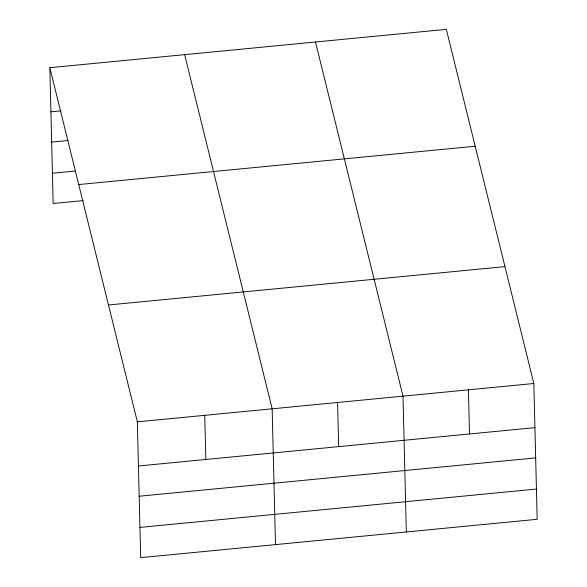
<?xml version="1.0" encoding="UTF-8"?>
<svg xmlns="http://www.w3.org/2000/svg" width="587" height="587" viewBox="0 0 587 587"><rect width="100%" height="100%" fill="white"/><g stroke="black" fill="none" stroke-linecap="round" stroke-linejoin="round"><path stroke-width="0.88" d="M49.836 67.696L446.318 29.35L533.84 383.502L537.164 519.304L140.682 557.65L137.358 421.848L49.836 67.696L53.16 203.498L83.215 200.593M50.915 111.838L60.938 110.87M51.656 142.083L68.055 140.498M52.419 173.246L75.187 171.044M78.724 184.56L475.199 146.222M108.478 304.976L504.959 266.63M137.358 421.848L533.84 383.502M138.444 465.99L534.918 427.644M139.178 496.235L535.66 457.897M139.941 527.405L536.423 489.059M315.483 42L403.005 396.159L406.321 531.961M184.641 54.657L272.163 408.809L275.486 544.611M468.419 389.827L469.505 433.976M337.584 402.484L338.662 446.626M204.76 415.325L205.839 459.474"/></g></svg>
